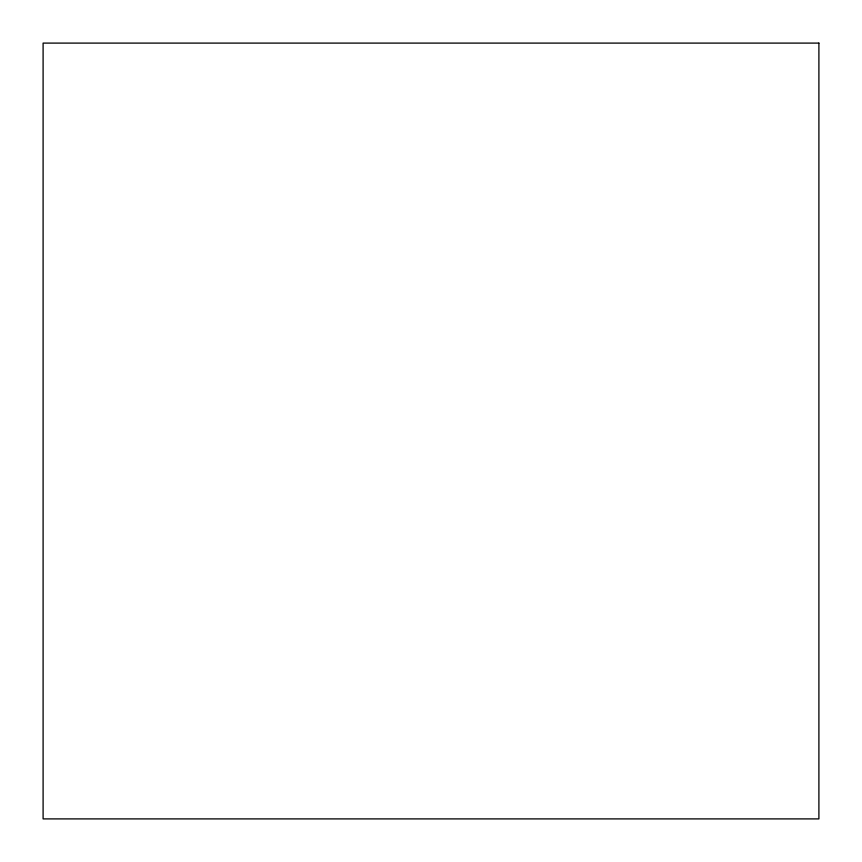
<?xml version="1.0" encoding="UTF-8"?>
<svg xmlns="http://www.w3.org/2000/svg" width="862" height="862" viewBox="0 0 862 862"><rect width="100%" height="100%" fill="white"/><g stroke="black" fill="none" stroke-linecap="round" stroke-linejoin="round"><path stroke-width="1.29" d="M818.9 43.1L43.1 43.1L43.1 818.9L818.9 818.9L818.9 43.1"/></g></svg>
